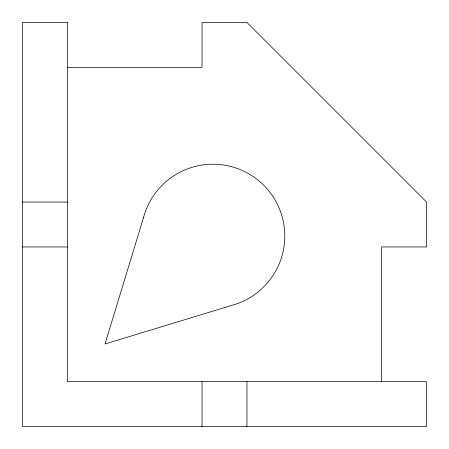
<?xml version="1.0" encoding="UTF-8"?>
<svg xmlns="http://www.w3.org/2000/svg" width="449" height="449" viewBox="0 0 449 449"><rect width="100%" height="100%" fill="white"/><g stroke="black" fill="none" stroke-linecap="round" stroke-linejoin="round"><path stroke-width="0.67" d="M67.35 67.35L202.05 67.35L202.05 22.45L246.95 22.45L426.55 202.05L426.55 246.95L381.65 246.95L381.65 381.65M22.45 202.05L67.35 202.05M22.45 246.95L67.35 246.95M246.95 381.65L246.95 426.55M202.05 381.65L202.05 426.55M143.551 217.462L104.999 344.001L231.538 305.449A71.84 71.84 0 0 0 263.743 185.257A71.84 71.84 0 0 0 143.551 217.462M67.35 22.45L22.45 22.45L22.45 426.55L426.55 426.55L426.55 381.65L67.35 381.65L67.35 22.45"/></g></svg>
